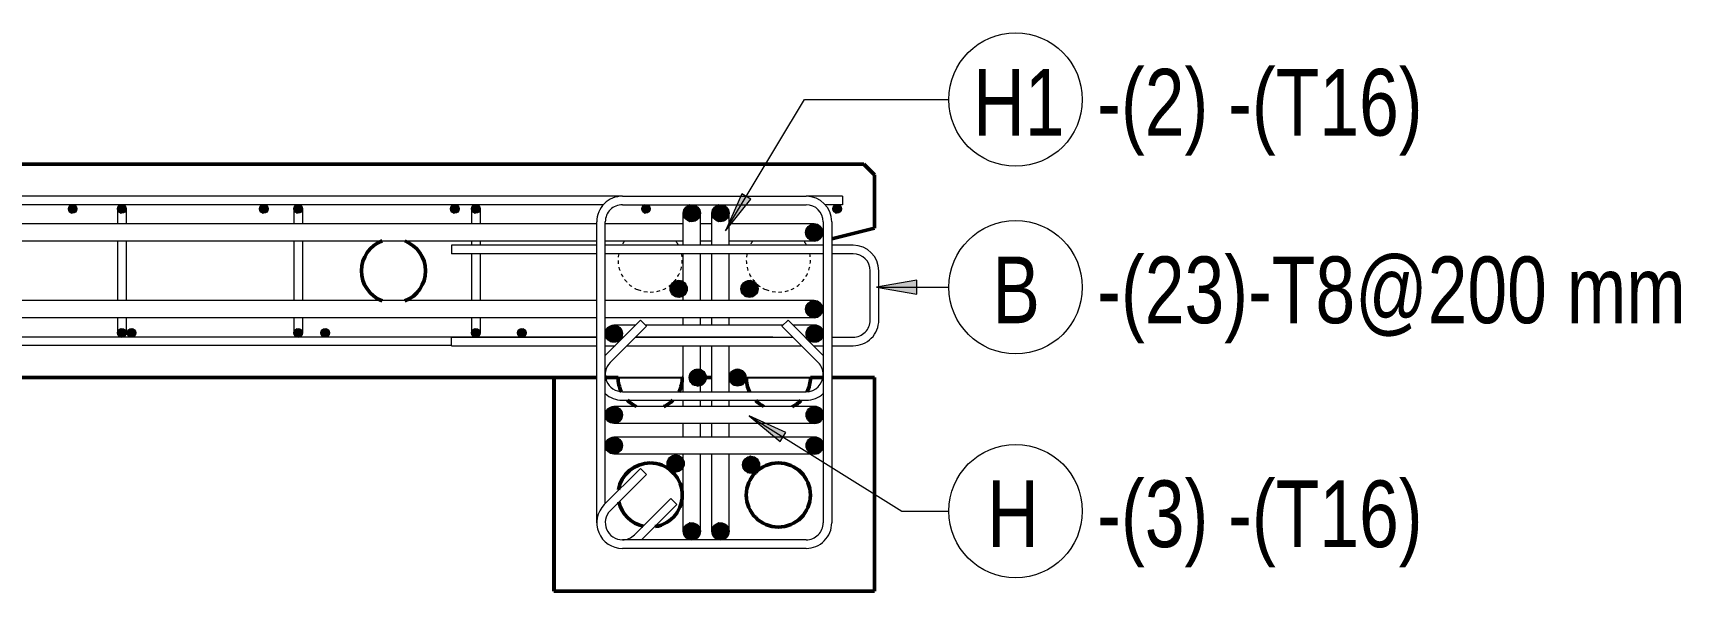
# Model space of a CAD drawing. Header units: millimetres. Extents: x -12508 to 11584, y -2169 to 13538.
# Drawn here: x 10042 to 11584, y 12714 to 13237 of the extents above; entities that cross this region are included whole.
import ezdxf

# ---------------------------------------------------------------- set-up
doc = ezdxf.new("R2010")
doc.units = ezdxf.units.MM
doc.linetypes.add('Dash', pattern=[6.36, 3.18, -3.18])
for name, color, linetype, lineweight in [('A-WALL', 113, 'Continuous', 25), ('A-WALL-HDLN', 110, 'Dash', 25), ('S-COLS', 52, 'Continuous', 18), ('S-COLS-HDLN', 52, 'Dash', 18), ('S-RBAR', 171, 'Continuous', 18), ('S-RBAR-IDEN', 171, 'Continuous', 9)]:
    doc.layers.add(name, color=color, linetype=linetype, lineweight=lineweight)
doc.styles.add('Nirmala UI Semilight_2', font='NirmalaS.ttf', dxfattribs={"width": 0.8, "height": 62.5})

# ---------------------------------------------------------------- blocks, each defined once
blk = doc.blocks.new('M_Rebar Tag_rfa MARK - ARROW-794226-Elevation Top 3')
at = {"layer": 'S-RBAR-IDEN'}
blk.add_circle((-8253.6, 13174.2), 62.5, dxfattribs=at)
blk = doc.blocks.new('M_Rebar Tag_rfa Dimension - ARROW-793927-Elevation Top 3')
at = {"layer": 'S-RBAR-IDEN'}
blk.add_circle((-10653.3, 12990.6), 62.5, dxfattribs=at)

msp = doc.modelspace()

# ---------------------------------------------------------------- hatches: boundary and pattern name
at = {"layer": 'S-RBAR'}
h = msp.add_hatch(color=256, dxfattribs=at)
edge = h.paths.add_edge_path()
edge.add_arc((10078.7658, 13071.69811), 4, 0, 360)
for points in [[(10077.52978, 13067.89387), (10082.0019, 13069.34701), (10082.00185, 13074.04929), (10077.52969, 13075.50232), (10074.7658, 13071.69806)], [(10123.64503, 13067.8944), (10128.11715, 13069.34754), (10128.1171, 13074.04982), (10123.64494, 13075.50286), (10120.88106, 13071.6986)], [(10256.40006, 13067.89594), (10260.87218, 13069.34908), (10260.87213, 13074.05136), (10256.39997, 13075.50439), (10253.63609, 13071.70013)], [(10288.61627, 13067.89631), (10293.08839, 13069.34945), (10293.08833, 13074.05173), (10288.61618, 13075.50477), (10285.85229, 13071.70051)], [(10435.27034, 13067.89801), (10439.74246, 13069.35115), (10439.74241, 13074.05343), (10435.27025, 13075.50646), (10432.50637, 13071.7022)], [(10454.8375, 13067.89824), (10459.30962, 13069.35137), (10459.30957, 13074.05366), (10454.83741, 13075.50669), (10452.07353, 13071.70243)], [(10614.14062, 13067.90008), (10618.61274, 13069.35322), (10618.61269, 13074.0555), (10614.14053, 13075.50853), (10611.37665, 13071.70427)], [(10656.48942, 13059.90537), (10663.25749, 13061.45022), (10666.2695, 13067.70491), (10662.98595, 13074.02147), (10656.48924, 13075.50422), (10651.06171, 13071.1758), (10651.06179, 13064.23366)], [(10683.38994, 13059.90568), (10690.15801, 13061.45053), (10693.17002, 13067.70522), (10690.15787, 13073.95984), (10683.38976, 13075.50453), (10677.96223, 13071.17611), (10677.96231, 13064.23397)], [(10793.0109, 13067.90215), (10797.48302, 13069.35529), (10797.48297, 13074.05757), (10793.01082, 13075.5106), (10790.24693, 13071.70634)], [(10769.36451, 13042.44804), (10776.30665, 13042.44812), (10780.63494, 13047.87576), (10779.09009, 13054.64382), (10772.83541, 13057.65583), (10766.58079, 13054.64368), (10765.0361, 13047.87557)], [(10646.87433, 12988.95584), (10652.75237, 12992.64935), (10653.52956, 12999.54785), (10648.62067, 13004.45663), (10641.72219, 13003.67927), (10638.02882, 12997.80115), (10640.32174, 12991.24861)], [(10714.92755, 12989.26025), (10719.83632, 12994.16914), (10719.05897, 13001.06762), (10713.18085, 13004.761), (10706.62831, 13002.46808), (10704.33554, 12995.91548), (10708.02905, 12990.03744)], [(10769.36534, 12970.61802), (10776.30748, 12970.6181), (10780.63577, 12976.04574), (10779.09092, 12982.8138), (10772.83624, 12985.82581), (10766.58162, 12982.81366), (10765.03693, 12976.04556)], [(10123.64638, 12951.8944), (10128.11849, 12953.34754), (10128.11844, 12958.04982), (10123.64629, 12959.50286), (10120.8824, 12955.6986)], [(10135.1888, 12951.89454), (10137.95269, 12955.6988), (10135.18872, 12959.50299), (10130.7166, 12958.04985), (10130.71665, 12953.34757)], [(10288.61761, 12951.89631), (10293.08973, 12953.34945), (10293.08967, 12958.05173), (10288.61752, 12959.50477), (10285.85363, 12955.70051)], [(10316.29297, 12951.89663), (10319.05686, 12955.70089), (10316.29288, 12959.50509), (10311.82076, 12958.05195), (10311.82082, 12953.34967)], [(10454.83884, 12951.89824), (10459.31096, 12953.35137), (10459.31091, 12958.05366), (10454.83876, 12959.50669), (10452.07487, 12955.70243), (10453.45716, 12953.79992)], [(10500.52214, 12951.89877), (10503.28602, 12955.70302), (10500.52205, 12959.50722), (10496.04993, 12958.05408), (10496.04998, 12953.3518)], [(10581.81476, 12947.67239), (10588.7569, 12947.67248), (10593.08519, 12953.10011), (10591.54034, 12959.86818), (10585.28565, 12962.88019), (10579.03104, 12959.86803), (10577.48634, 12953.09993), (10580.88815, 12948.8343)], [(10769.81476, 12947.67457), (10776.7569, 12947.67465), (10781.08519, 12953.10228), (10779.54034, 12959.87035), (10773.28565, 12962.88236), (10767.03104, 12959.87021), (10765.48634, 12953.1021)], [(10663.85517, 12905.70488), (10670.10979, 12908.71704), (10671.65448, 12915.48514), (10667.32606, 12920.91267), (10660.38392, 12920.91259), (10656.05563, 12915.48496), (10657.60048, 12908.71689)], [(10697.67528, 12906.49752), (10704.61742, 12906.4976), (10708.94571, 12911.92524), (10707.40086, 12918.6933), (10701.14617, 12921.70531), (10694.89156, 12918.69316), (10693.34686, 12911.92506)], [(10581.81534, 12871.50191), (10588.75748, 12871.50199), (10593.08577, 12876.92962), (10591.54092, 12883.69769), (10585.28623, 12886.7097), (10579.03161, 12883.69755), (10577.48692, 12876.92944), (10580.88815, 12872.66453)], [(10769.81534, 12871.50408), (10776.75748, 12871.50416), (10781.08577, 12876.9318), (10779.54092, 12883.69987), (10773.28623, 12886.71187), (10767.03161, 12883.69972), (10765.48692, 12876.93162), (10768.10221, 12873.65222)], [(10581.81626, 12842.83142), (10588.7584, 12842.8315), (10593.08669, 12848.25913), (10591.54184, 12855.0272), (10585.28715, 12858.03921), (10579.03254, 12855.02706), (10577.48784, 12848.25895), (10580.88815, 12843.99521)], [(10769.81626, 12842.8336), (10776.7584, 12842.83368), (10781.08669, 12848.26131), (10779.54184, 12855.02938), (10773.28715, 12858.04139), (10767.03254, 12855.02923), (10765.48784, 12848.26113)], [(10643.11762, 12825.21408), (10649.39459, 12828.17936), (10650.98986, 12834.93572), (10646.70217, 12840.39548), (10639.76022, 12840.44733), (10635.39145, 12835.05222), (10636.88563, 12828.27279)], [(10710.75296, 12824.61762), (10717.68267, 12825.03287), (10721.67862, 12830.70964), (10719.73178, 12837.3732), (10713.30815, 12840.00577), (10707.24487, 12836.62495), (10706.1077, 12829.77658)], [(10656.49287, 12761.90537), (10663.26094, 12763.45022), (10666.27295, 12769.70491), (10663.26079, 12775.95953), (10656.49269, 12777.50422), (10651.06515, 12773.1758), (10651.06523, 12766.23366), (10653.5095, 12764.28448)], [(10683.39339, 12761.90568), (10690.16146, 12763.45053), (10693.17347, 12769.70522), (10690.16132, 12775.95984), (10683.39321, 12777.50453), (10677.96568, 12773.17611), (10677.96576, 12766.23397)]]:
    msp.add_hatch(color=256, dxfattribs=at).paths.add_polyline_path(points)
h = msp.add_hatch(color=256, dxfattribs=at)
edge = h.paths.add_edge_path()
edge.add_arc((10124.88106, 13071.69864), 4, 0, 360)
h = msp.add_hatch(color=256, dxfattribs=at)
edge = h.paths.add_edge_path()
edge.add_arc((10257.63609, 13071.70018), 4, 0, 360)
h = msp.add_hatch(color=256, dxfattribs=at)
edge = h.paths.add_edge_path()
edge.add_arc((10289.85229, 13071.70055), 4, 0, 360)
h = msp.add_hatch(color=256, dxfattribs=at)
edge = h.paths.add_edge_path()
edge.add_arc((10436.50637, 13071.70225), 4, 0, 360)
h = msp.add_hatch(color=256, dxfattribs=at)
edge = h.paths.add_edge_path()
edge.add_arc((10456.07353, 13071.70248), 4, 0, 360)
h = msp.add_hatch(color=256, dxfattribs=at)
edge = h.paths.add_edge_path()
edge.add_arc((10615.37665, 13071.70432), 4, 0, 360)
h = msp.add_hatch(color=256, dxfattribs=at)
edge = h.paths.add_edge_path()
edge.add_arc((10658.2695, 13067.70482), 8, 0, 360)
h = msp.add_hatch(color=256, dxfattribs=at)
edge = h.paths.add_edge_path()
edge.add_arc((10685.17002, 13067.70513), 8, 0, 360)
h = msp.add_hatch(color=256, dxfattribs=at)
edge = h.paths.add_edge_path()
edge.add_arc((10794.24693, 13071.70639), 4, 0, 360)
h = msp.add_hatch(color=256, dxfattribs=at)
edge = h.paths.add_edge_path()
edge.add_arc((10772.8355, 13049.65583), 8, 0, 360)
h = msp.add_hatch(color=256, dxfattribs=at)
edge = h.paths.add_edge_path()
edge.add_arc((10645.97852, 12996.90553), 8, 0, 360)
h = msp.add_hatch(color=256, dxfattribs=at)
edge = h.paths.add_edge_path()
edge.add_arc((10712.28523, 12996.81129), 8, 0, 360)
h = msp.add_hatch(color=256, dxfattribs=at)
edge = h.paths.add_edge_path()
edge.add_arc((10772.83633, 12977.82581), 8, 0, 360)
h = msp.add_hatch(color=256, dxfattribs=at)
edge = h.paths.add_edge_path()
edge.add_arc((10124.8824, 12955.69864), 4, 0, 360)
h = msp.add_hatch(color=256, dxfattribs=at)
edge = h.paths.add_edge_path()
edge.add_arc((10133.95269, 12955.69875), 4, 0, 360)
h = msp.add_hatch(color=256, dxfattribs=at)
edge = h.paths.add_edge_path()
edge.add_arc((10289.85363, 12955.70055), 4, 0, 360)
h = msp.add_hatch(color=256, dxfattribs=at)
edge = h.paths.add_edge_path()
edge.add_arc((10315.05686, 12955.70085), 4, 0, 360)
h = msp.add_hatch(color=256, dxfattribs=at)
edge = h.paths.add_edge_path()
edge.add_arc((10456.07487, 12955.70248), 4, 0, 360)
h = msp.add_hatch(color=256, dxfattribs=at)
edge = h.paths.add_edge_path()
edge.add_arc((10499.28602, 12955.70298), 4, 0, 360)
h = msp.add_hatch(color=256, dxfattribs=at)
edge = h.paths.add_edge_path()
edge.add_arc((10585.28574, 12954.88019), 8, 0, 360)
h = msp.add_hatch(color=256, dxfattribs=at)
edge = h.paths.add_edge_path()
edge.add_arc((10773.28574, 12954.88236), 8, 0, 360)
h = msp.add_hatch(color=256, dxfattribs=at)
edge = h.paths.add_edge_path()
edge.add_arc((10663.85508, 12913.70488), 8, 0, 360)
h = msp.add_hatch(color=256, dxfattribs=at)
edge = h.paths.add_edge_path()
edge.add_arc((10701.14627, 12913.70531), 8, 0, 360)
h = msp.add_hatch(color=256, dxfattribs=at)
edge = h.paths.add_edge_path()
edge.add_arc((10585.28632, 12878.7097), 8, 0, 360)
h = msp.add_hatch(color=256, dxfattribs=at)
edge = h.paths.add_edge_path()
edge.add_arc((10773.28632, 12878.71187), 8, 0, 360)
h = msp.add_hatch(color=256, dxfattribs=at)
edge = h.paths.add_edge_path()
edge.add_arc((10585.28725, 12850.03921), 8, 0, 360)
h = msp.add_hatch(color=256, dxfattribs=at)
edge = h.paths.add_edge_path()
edge.add_arc((10773.28725, 12850.04139), 8, 0, 360)
h = msp.add_hatch(color=256, dxfattribs=at)
edge = h.paths.add_edge_path()
edge.add_arc((10643.17736, 12833.21385), 8, 0, 360)
h = msp.add_hatch(color=256, dxfattribs=at)
edge = h.paths.add_edge_path()
edge.add_arc((10713.78668, 12832.02009), 8, 0, 360)
h = msp.add_hatch(color=256, dxfattribs=at)
edge = h.paths.add_edge_path()
edge.add_arc((10658.27295, 12769.70482), 8, 0, 360)
h = msp.add_hatch(color=256, dxfattribs=at)
edge = h.paths.add_edge_path()
edge.add_arc((10685.17347, 12769.70513), 8, 0, 360)
at = {"layer": 'S-RBAR-IDEN'}
for points in [[(10689.86432, 13051.18429), (10713.42982, 13080.7696), (10704.96961, 13085.86071)], [(10831.28724, 12998.37119), (10868.78724, 12991.75893), (10868.78724, 13004.98345)], [(10711.80964, 12877.99354), (10740.99299, 12853.93203), (10746.22617, 12862.30512)]]:
    msp.add_hatch(color=256, dxfattribs=at).paths.add_polyline_path(points)

# ---------------------------------------------------------------- linework, layer by layer
at = {"layer": 'A-WALL', "lineweight": 50}
for p, q in [((10819.29763, 13113.70668), (9339.30279, 13113.68955)), ((10829.30033, 13103.70421), (10819.29763, 13113.70668)), ((10829.30091, 13053.7068), (10829.30033, 13103.70421)), ((10789.30102, 13043.70633), (10829.30091, 13053.7068)), ((10569.28659, 12913.70379), (9369.30253, 12913.6899)), ((10529.28651, 12913.70332), (10529.28882, 12713.70332)), ((10589.30155, 12913.70402), (10577.6571, 12913.70388)), ((10650.27417, 12913.70472), (10649.30155, 12913.70471)), ((10677.17469, 12913.70504), (10666.27417, 12913.70491)), ((10709.30281, 12913.70541), (10693.17469, 12913.70522)), ((10780.91883, 12913.70624), (10769.30164, 12913.7061)), ((10829.30222, 12913.7068), (10789.28932, 12913.70633)), ((10789.30253, 12913.70633), (10789.30253, 12913.72607)), ((10829.30454, 12713.7068), (10829.30222, 12913.7068)), ((10529.28882, 12713.70332), (10829.30454, 12713.7068))]:
    msp.add_line(p, q, dxfattribs=at)
at = {"layer": 'A-WALL'}
for p, q in [((10589.30155, 12913.70402), (10649.30155, 12913.70471)), ((10709.30281, 12913.70541), (10769.30164, 12913.7061))]:
    msp.add_line(p, q, dxfattribs=at)
at = {"layer": 'A-WALL', "lineweight": 50}
for centre, start, end in [((10379.08535, 13013.70159), 110.46523897, 249.01359361), ((10379.08535, 13013.70159), 290.74607006, 69.31914464), ((10619.30155, 12913.70437), 180.00066301, 206.07663522), ((10619.30155, 12913.70437), 333.72001409, 0.00066301), ((10739.30223, 12913.51825), 179.64256206, 180.00066301), ((10739.30223, 12913.51825), 180.00066301, 206.06739966), ((10739.30223, 12913.51825), 334.12758271, 0.000663), ((10739.30223, 12913.51825), 0.00066301, 0.35876396), ((10619.30155, 12913.70437), 225.00066301, 244.52567998), ((10619.30155, 12913.70437), 294.92120643, 315.00066301), ((10739.30223, 12913.51825), 225.18449911, 243.3053114), ((10739.30223, 12913.51825), 295.28136445, 314.81682691), ((10619.3035, 12803.70437), 90.00066301, 170.87206558), ((10619.3035, 12803.70437), 279.06662125, 90.00066301), ((10739.3035, 12803.70575), 90.00066301, 270.00066301), ((10739.3035, 12803.70575), 270.00066301, 90.00066301), ((10619.3035, 12803.70437), 192.33893775, 257.61687824)]:
    msp.add_arc(centre, 30, start, end, dxfattribs=at)
at = {"layer": 'A-WALL-HDLN'}
for p, q in [((10650.27104, 12913.70472), (10649.30155, 12913.70471)), ((10677.17149, 12913.70504), (10666.27104, 12913.70491)), ((10709.2498, 12913.70541), (10693.1713, 12913.70522))]:
    msp.add_line(p, q, dxfattribs=at)
at = {"layer": 'S-COLS', "lineweight": 50}
for p, q in [((10789.3023, 12933.70633), (10789.30229, 12933.763)), ((10529.30222, 12913.70332), (10529.30454, 12713.70332)), ((10829.30222, 12913.7068), (10789.30253, 12913.70633)), ((10829.30454, 12713.7068), (10829.30222, 12913.7068)), ((10529.30454, 12713.70332), (10829.30454, 12713.7068))]:
    msp.add_line(p, q, dxfattribs=at)
at = {"layer": 'S-COLS'}
for p, q in [((10569.28659, 12913.70379), (10529.30222, 12913.70332)), ((10650.27417, 12913.70472), (10577.6571, 12913.70388)), ((10677.17469, 12913.70504), (10666.27417, 12913.70491)), ((10780.91883, 12913.70624), (10693.17469, 12913.70522))]:
    msp.add_line(p, q, dxfattribs=at)
at = {"layer": 'S-COLS-HDLN', "flags": 128}
for points in [[(10607.44857, 12996.14496), (10613.2506, 12994.32081), (10619.3013, 12993.70437)], [(10619.3013, 12993.70437), (10625.35199, 12994.32095), (10631.15397, 12996.14523)], [(10727.44857, 12996.14634), (10733.2506, 12994.3222), (10739.3013, 12993.70575)], [(10739.3013, 12993.70575), (10745.35199, 12994.32234), (10751.15397, 12996.14662)]]:
    msp.add_lwpolyline(points, dxfattribs=at)
at = {"layer": 'S-COLS-HDLN'}
for centre, start, end in [((10619.30095, 13023.70437), 142.92395886, 151.41111369), ((10619.30095, 13023.70437), 28.59021232, 37.07736716), ((10739.30095, 13023.70575), 142.92395886, 151.41111369), ((10739.30095, 13023.70575), 28.59021232, 37.07763906), ((10619.30095, 13023.70437), 168.4423128, 246.7290766), ((10619.30095, 13023.70437), 293.27224942, 11.55901322), ((10739.30095, 13023.70575), 168.4423128, 246.7290766), ((10739.30095, 13023.70575), 293.27224942, 11.55901322)]:
    msp.add_arc(centre, 30, start, end, dxfattribs=at)
at = {"layer": 'S-RBAR'}
for p, q in [((10593.28338, 13083.70406), (9799.28455, 13083.69488)), ((10593.28454, 13083.70406), (10765.28454, 13083.70606)), ((10799.28454, 13083.70645), (10765.28431, 13083.70606)), ((10799.28454, 13083.70645), (10799.28464, 13075.70645)), ((10575.56773, 13075.70386), (9799.28465, 13075.69488)), ((10077.52969, 13075.50232), (10074.7658, 13071.69806)), ((10074.7658, 13071.69806), (10077.52978, 13067.89387)), ((10082.00185, 13074.04929), (10077.52969, 13075.50232)), ((10077.52978, 13067.89387), (10082.0019, 13069.34701)), ((10082.0019, 13069.34701), (10082.00185, 13074.04929)), ((10123.64494, 13075.50286), (10120.88106, 13071.6986)), ((10120.88106, 13071.6986), (10120.88122, 13057.83564)), ((10120.88106, 13071.6986), (10123.64503, 13067.8944)), ((10128.1171, 13074.04982), (10123.64494, 13075.50286)), ((10123.64503, 13067.8944), (10128.11715, 13069.34754)), ((10128.11715, 13069.34754), (10128.1171, 13074.04982)), ((10128.88106, 13071.69869), (10128.88122, 13057.83573)), ((10256.39997, 13075.50439), (10253.63609, 13071.70013)), ((10253.63609, 13071.70013), (10256.40006, 13067.89594)), ((10260.87213, 13074.05136), (10256.39997, 13075.50439)), ((10256.40006, 13067.89594), (10260.87218, 13069.34908)), ((10260.87218, 13069.34908), (10260.87213, 13074.05136)), ((10288.61618, 13075.50477), (10285.85229, 13071.70051)), ((10285.85229, 13071.70051), (10285.85245, 13057.83755)), ((10285.85229, 13071.70051), (10288.61627, 13067.89631)), ((10293.08833, 13074.05173), (10288.61618, 13075.50477)), ((10288.61627, 13067.89631), (10293.08839, 13069.34945)), ((10293.08839, 13069.34945), (10293.08833, 13074.05173)), ((10293.85229, 13071.7006), (10293.85245, 13057.83764)), ((10435.27025, 13075.50646), (10432.50637, 13071.7022)), ((10432.50637, 13071.7022), (10435.27034, 13067.89801)), ((10439.74241, 13074.05343), (10435.27025, 13075.50646)), ((10435.27034, 13067.89801), (10439.74246, 13069.35115)), ((10439.74246, 13069.35115), (10439.74241, 13074.05343)), ((10454.83741, 13075.50669), (10452.07353, 13071.70243)), ((10452.07353, 13071.70243), (10452.07369, 13057.83947)), ((10452.07353, 13071.70243), (10454.8375, 13067.89824)), ((10459.30957, 13074.05366), (10454.83741, 13075.50669)), ((10454.8375, 13067.89824), (10459.30962, 13069.35137)), ((10459.30962, 13069.35137), (10459.30957, 13074.05366)), ((10460.07353, 13071.70252), (10460.07369, 13057.83957)), ((10593.28464, 13075.70406), (10765.28464, 13075.70606)), ((10614.14053, 13075.50853), (10611.37665, 13071.70427)), ((10611.37665, 13071.70427), (10614.14062, 13067.90008)), ((10618.61269, 13074.0555), (10614.14053, 13075.50853)), ((10614.14062, 13067.90008), (10618.61274, 13069.35322)), ((10618.61274, 13069.35322), (10618.61269, 13074.0555)), ((10650.26984, 13037.71346), (10650.2695, 13067.70472)), ((10656.48924, 13075.50422), (10651.06171, 13071.1758)), ((10651.06171, 13071.1758), (10651.06179, 13064.23366)), ((10662.98595, 13074.02147), (10656.48924, 13075.50422)), ((10666.2695, 13067.70491), (10662.98595, 13074.02147)), ((10663.25749, 13061.45022), (10666.2695, 13067.70491)), ((10666.26984, 13037.71365), (10666.2695, 13067.70491)), ((10677.17037, 13037.71377), (10677.17002, 13067.70504)), ((10683.38976, 13075.50453), (10677.96223, 13071.17611)), ((10677.96223, 13071.17611), (10677.96231, 13064.23397)), ((10690.15787, 13073.95984), (10683.38976, 13075.50453)), ((10693.17002, 13067.70522), (10690.15787, 13073.95984)), ((10690.15801, 13061.45053), (10693.17002, 13067.70522)), ((10693.17037, 13037.71396), (10693.17002, 13067.70522)), ((10799.28464, 13075.70645), (10782.99979, 13075.70626)), ((10793.01082, 13075.5106), (10790.24693, 13071.70634)), ((10790.24693, 13071.70634), (10793.0109, 13067.90215)), ((10797.48297, 13074.05757), (10793.01082, 13075.5106)), ((10793.0109, 13067.90215), (10797.48302, 13069.35529)), ((10797.48302, 13069.35529), (10797.48297, 13074.05757)), ((10569.28206, 13057.65348), (9471.41352, 13057.64077)), ((10569.28808, 12777.70379), (10569.28482, 13059.70379)), ((10577.28788, 12795.64513), (10577.28482, 13059.70388)), ((10650.26949, 13057.65441), (10577.28483, 13057.65357)), ((10651.06179, 13064.23366), (10656.48942, 13059.90537)), ((10656.48942, 13059.90537), (10663.25749, 13061.45022)), ((10677.17002, 13057.65473), (10666.26949, 13057.6546)), ((10677.96231, 13064.23397), (10683.38994, 13059.90568)), ((10683.38994, 13059.90568), (10690.15801, 13061.45053)), ((10717.33541, 13057.65519), (10693.17002, 13057.65491)), ((10772.83541, 13057.65583), (10717.33599, 13057.65519)), ((10766.58079, 13054.64368), (10765.0361, 13047.87557)), ((10772.83541, 13057.65583), (10766.58079, 13054.64368)), ((10779.09009, 13054.64382), (10772.83541, 13057.65583)), ((10780.63494, 13047.87576), (10779.09009, 13054.64382)), ((10781.28482, 13059.70624), (10781.28808, 12777.70624)), ((10789.28482, 13059.70633), (10789.28808, 12777.70633)), ((10569.28225, 13041.65348), (9471.41371, 13041.64077)), ((10120.8814, 13041.6887), (10120.88147, 13035.69841)), ((10120.88147, 13035.6986), (10120.88198, 12991.6986)), ((10128.8814, 13041.6888), (10128.88147, 13035.6985)), ((10128.88147, 13035.69869), (10128.88198, 12991.69869)), ((10285.85264, 13041.69061), (10285.85271, 13035.70032)), ((10285.85271, 13035.70051), (10285.85322, 12991.70051)), ((10293.85264, 13041.69071), (10293.85271, 13035.70041)), ((10293.85271, 13035.7006), (10293.85322, 12991.7006)), ((10569.28482, 13037.70379), (10433.30109, 13037.70221)), ((10433.30109, 13037.70221), (10433.30118, 13029.70221)), ((10452.07387, 13041.69254), (10452.07392, 13037.72558)), ((10460.07387, 13041.69263), (10460.07392, 13037.72567)), ((10781.28481, 13037.70624), (10577.28482, 13037.70388)), ((10650.26979, 13041.65441), (10577.28502, 13041.65357)), ((10677.17032, 13041.65473), (10666.26979, 13041.6546)), ((10717.33559, 13041.65519), (10693.17032, 13041.65491)), ((10772.83559, 13041.65583), (10717.33675, 13041.65519)), ((10765.0361, 13047.87557), (10769.36451, 13042.44804)), ((10769.36451, 13042.44804), (10776.30665, 13042.44812)), ((10776.30665, 13042.44812), (10780.63494, 13047.87576)), ((10809.30109, 13037.70656), (10789.28481, 13037.70633)), ((10569.28491, 13029.70379), (10433.30118, 13029.70221)), ((10452.07401, 13029.70278), (10452.07445, 12991.70243)), ((10460.07401, 13029.70287), (10460.07445, 12991.70252)), ((10781.28491, 13029.70624), (10577.28491, 13029.70388)), ((10650.26996, 13027.70451), (10650.26994, 13029.72696)), ((10650.27044, 12985.82441), (10650.26996, 13027.70472)), ((10666.26996, 13027.7047), (10666.26994, 13029.72714)), ((10666.27044, 12985.82459), (10666.26996, 13027.70491)), ((10677.17048, 13027.70483), (10677.17046, 13029.72727)), ((10677.17097, 12985.82472), (10677.17048, 13027.70504)), ((10693.17048, 13027.70501), (10693.17046, 13029.72745)), ((10693.17097, 12985.82491), (10693.17048, 13027.70522)), ((10809.30118, 13029.70656), (10789.28491, 13029.70633)), ((10641.72219, 13003.67927), (10638.02882, 12997.80115)), ((10648.62067, 13004.45663), (10641.72219, 13003.67927)), ((10653.52956, 12999.54785), (10648.62067, 13004.45663)), ((10713.18085, 13004.761), (10706.62831, 13002.46808)), ((10719.05897, 13001.06762), (10713.18085, 13004.761)), ((10825.3019, 12967.57821), (10825.30137, 13013.70675)), ((10833.3019, 12967.57831), (10833.30137, 13013.70684)), ((10120.88198, 12991.69841), (10120.88205, 12985.77748)), ((10128.88198, 12991.69831), (10128.88205, 12985.77757)), ((10285.85322, 12991.70032), (10285.85329, 12985.77939)), ((10293.85322, 12991.70022), (10293.85329, 12985.77948)), ((10452.07445, 12991.70224), (10452.07452, 12985.78131)), ((10460.07445, 12991.70215), (10460.07452, 12985.7814)), ((10638.02882, 12997.80115), (10640.32174, 12991.24861)), ((10640.32174, 12991.24861), (10646.87433, 12988.95584)), ((10646.87433, 12988.95584), (10652.75237, 12992.64935)), ((10652.75237, 12992.64935), (10653.52956, 12999.54785)), ((10706.62831, 13002.46808), (10704.33554, 12995.91548)), ((10704.33554, 12995.91548), (10708.02905, 12990.03744)), ((10708.02905, 12990.03744), (10714.92755, 12989.26025)), ((10714.92755, 12989.26025), (10719.83632, 12994.16914)), ((10719.83632, 12994.16914), (10719.05897, 13001.06762)), ((10569.28289, 12985.82346), (9471.41435, 12985.81075)), ((10717.33624, 12985.82517), (10577.28566, 12985.82355)), ((10772.83624, 12985.82581), (10717.33682, 12985.82517)), ((10766.58162, 12982.81366), (10765.03693, 12976.04556)), ((10765.03693, 12976.04556), (10769.36534, 12970.61802)), ((10772.83624, 12985.82581), (10766.58162, 12982.81366)), ((10779.09092, 12982.8138), (10772.83624, 12985.82581)), ((10776.30748, 12970.6181), (10780.63577, 12976.04574)), ((10780.63577, 12976.04574), (10779.09092, 12982.8138)), ((10569.28308, 12969.82346), (9471.41454, 12969.81075)), ((10120.88224, 12969.63056), (10120.8824, 12955.6986)), ((10123.64629, 12959.50286), (10120.8824, 12955.6986)), ((10128.11844, 12958.04982), (10123.64629, 12959.50286)), ((10128.11849, 12953.34754), (10128.11844, 12958.04982)), ((10128.88224, 12969.63065), (10128.8824, 12955.69869)), ((10135.18872, 12959.50299), (10130.7166, 12958.04985)), ((10130.7166, 12958.04985), (10130.71665, 12953.34757)), ((10137.95269, 12955.6988), (10135.18872, 12959.50299)), ((10285.85347, 12969.63247), (10285.85363, 12955.70051)), ((10288.61752, 12959.50477), (10285.85363, 12955.70051)), ((10293.08967, 12958.05173), (10288.61752, 12959.50477)), ((10293.08973, 12953.34945), (10293.08967, 12958.05173)), ((10293.85347, 12969.63256), (10293.85363, 12955.7006)), ((10316.29288, 12959.50509), (10311.82076, 12958.05195)), ((10311.82076, 12958.05195), (10311.82082, 12953.34967)), ((10319.05686, 12955.70089), (10316.29288, 12959.50509)), ((10452.07471, 12969.63439), (10452.07487, 12955.70243)), ((10454.83876, 12959.50669), (10452.07487, 12955.70243)), ((10459.31091, 12958.05366), (10454.83876, 12959.50669)), ((10459.31096, 12953.35137), (10459.31091, 12958.05366)), ((10460.07471, 12969.63448), (10460.07487, 12955.70252)), ((10500.52205, 12959.50722), (10496.04993, 12958.05408)), ((10496.04993, 12958.05408), (10496.04998, 12953.3518)), ((10503.28602, 12955.70302), (10500.52205, 12959.50722)), ((10717.33642, 12969.82517), (10577.28585, 12969.82355)), ((10610.25645, 12967.41011), (10577.28619, 12934.43908)), ((10579.03104, 12959.86803), (10577.48634, 12953.09993)), ((10585.28565, 12962.88019), (10579.03104, 12959.86803)), ((10615.91337, 12961.75332), (10581.97264, 12927.8118)), ((10605.69866, 12962.88042), (10585.28565, 12962.88019)), ((10591.54034, 12959.86818), (10585.28565, 12962.88019)), ((10593.08519, 12953.10011), (10591.54034, 12959.86818)), ((10610.25645, 12967.41011), (10615.91337, 12961.75332)), ((10625.28607, 12962.88065), (10614.93329, 12962.88053)), ((10733.28565, 12962.8819), (10625.28565, 12962.88065)), ((10650.27071, 12962.88102), (10650.27063, 12969.82441)), ((10666.27071, 12962.88121), (10666.27063, 12969.82459)), ((10677.17123, 12962.88133), (10677.17115, 12969.82472)), ((10693.17123, 12962.88152), (10693.17115, 12969.82491)), ((10772.83642, 12969.82581), (10717.33758, 12969.82517)), ((10743.63875, 12962.88202), (10733.28607, 12962.8819)), ((10748.31533, 12967.4117), (10742.65854, 12961.75478)), ((10776.60006, 12927.81405), (10742.65854, 12961.75478)), ((10781.28615, 12934.44164), (10748.31533, 12967.4117)), ((10773.28565, 12962.88236), (10752.87005, 12962.88213)), ((10767.03104, 12959.87021), (10765.48634, 12953.1021)), ((10773.28565, 12962.88236), (10767.03104, 12959.87021)), ((10769.36534, 12970.61802), (10776.30748, 12970.6181)), ((10779.54034, 12959.87035), (10773.28565, 12962.88236)), ((10781.08519, 12953.10228), (10779.54034, 12959.87035)), ((10569.28493, 12951.70379), (9799.2861, 12951.69488)), ((10433.30129, 12943.70221), (9799.28619, 12943.69488)), ((10120.8824, 12955.6986), (10123.64638, 12951.8944)), ((10123.64638, 12951.8944), (10128.11849, 12953.34754)), ((10130.71665, 12953.34757), (10135.1888, 12951.89454)), ((10135.1888, 12951.89454), (10137.95269, 12955.6988)), ((10285.85363, 12955.70051), (10288.61761, 12951.89631)), ((10288.61761, 12951.89631), (10293.08973, 12953.34945)), ((10311.82082, 12953.34967), (10316.29297, 12951.89663)), ((10316.29297, 12951.89663), (10319.05686, 12955.70089)), ((10433.30209, 12951.57368), (10569.28582, 12951.57525)), ((10433.30218, 12943.57368), (10433.30209, 12951.57368)), ((10433.30218, 12943.57368), (10569.28591, 12943.57525)), ((10452.07487, 12955.70243), (10453.45716, 12953.79992)), ((10453.45716, 12953.79992), (10454.83884, 12951.89824)), ((10454.83884, 12951.89824), (10459.31096, 12953.35137)), ((10496.04998, 12953.3518), (10500.52214, 12951.89877)), ((10500.52214, 12951.89877), (10503.28602, 12955.70302)), ((10577.28582, 12951.57534), (10594.422, 12951.57554)), ((10594.5492, 12951.70408), (10577.28585, 12951.70388)), ((10577.28591, 12943.57534), (10586.42209, 12943.57545)), ((10577.48634, 12953.09993), (10580.88815, 12948.8343)), ((10580.88815, 12948.8343), (10581.81476, 12947.67239)), ((10581.81476, 12947.67239), (10588.7569, 12947.67248)), ((10588.7569, 12947.67248), (10593.08519, 12953.10011)), ((10597.7358, 12943.57558), (10760.83619, 12943.57747)), ((10605.73571, 12951.57567), (10752.8361, 12951.57737)), ((10734.07162, 12951.70569), (10605.86429, 12951.70421)), ((10650.27143, 12900.50025), (10650.27093, 12943.57646)), ((10666.27143, 12900.50044), (10666.27093, 12943.57665)), ((10677.17196, 12900.50056), (10677.17146, 12943.57677)), ((10693.17196, 12900.50075), (10693.17146, 12943.57696)), ((10764.14981, 12951.57751), (10781.28579, 12951.5777)), ((10765.48634, 12953.1021), (10769.81476, 12947.67457)), ((10769.81476, 12947.67457), (10776.7569, 12947.67465)), ((10772.1499, 12943.5776), (10781.28588, 12943.5777)), ((10776.7569, 12947.67465), (10781.08519, 12953.10228)), ((10789.28579, 12951.5778), (10809.30209, 12951.57803)), ((10789.28588, 12943.5778), (10809.30218, 12943.57803)), ((10660.38392, 12920.91259), (10656.05563, 12915.48496)), ((10656.05563, 12915.48496), (10657.60048, 12908.71689)), ((10667.32606, 12920.91267), (10660.38392, 12920.91259)), ((10671.65448, 12915.48514), (10667.32606, 12920.91267)), ((10670.10979, 12908.71704), (10671.65448, 12915.48514)), ((10694.89156, 12918.69316), (10693.34686, 12911.92506)), ((10693.34686, 12911.92506), (10697.67528, 12906.49752)), ((10701.14617, 12921.70531), (10694.89156, 12918.69316)), ((10707.40086, 12918.6933), (10701.14617, 12921.70531)), ((10704.61742, 12906.4976), (10708.94571, 12911.92524)), ((10708.94571, 12911.92524), (10707.40086, 12918.6933)), ((10593.28666, 12900.49822), (10765.28666, 12900.50021)), ((10657.60048, 12908.71689), (10663.85517, 12905.70488)), ((10663.85517, 12905.70488), (10670.10979, 12908.71704)), ((10697.67528, 12906.49752), (10704.61742, 12906.4976)), ((10579.03161, 12883.69755), (10577.48692, 12876.92944)), ((10585.28623, 12886.7097), (10579.03161, 12883.69755)), ((10625.28665, 12886.71016), (10585.28623, 12886.7097)), ((10591.54092, 12883.69769), (10585.28623, 12886.7097)), ((10593.08577, 12876.92962), (10591.54092, 12883.69769)), ((10593.28676, 12892.49822), (10765.28676, 12892.50021)), ((10733.28623, 12886.71141), (10625.28623, 12886.71016)), ((10650.27159, 12886.71054), (10650.27152, 12892.49932)), ((10666.27159, 12886.71072), (10666.27152, 12892.49951)), ((10677.17212, 12886.71085), (10677.17205, 12892.49963)), ((10693.17212, 12886.71103), (10693.17205, 12892.49982)), ((10773.28623, 12886.71187), (10733.28665, 12886.71141)), ((10767.03161, 12883.69972), (10765.48692, 12876.93162)), ((10773.28623, 12886.71187), (10767.03161, 12883.69972)), ((10779.54092, 12883.69987), (10773.28623, 12886.71187)), ((10781.08577, 12876.9318), (10779.54092, 12883.69987)), ((10577.48692, 12876.92944), (10580.88815, 12872.66453)), ((10580.88815, 12872.66453), (10581.81534, 12871.50191)), ((10581.81534, 12871.50191), (10588.75748, 12871.50199)), ((10625.28683, 12870.71016), (10585.28641, 12870.7097)), ((10588.75748, 12871.50199), (10593.08577, 12876.92962)), ((10733.28641, 12870.71141), (10625.28641, 12870.71016)), ((10650.27192, 12858.04005), (10650.27178, 12870.71054)), ((10666.27192, 12858.04023), (10666.27178, 12870.71072)), ((10677.17245, 12858.04036), (10677.1723, 12870.71085)), ((10693.17245, 12858.04054), (10693.1723, 12870.71103)), ((10773.28641, 12870.71187), (10733.28725, 12870.71141)), ((10765.48692, 12876.93162), (10768.10221, 12873.65222)), ((10768.10221, 12873.65222), (10769.81534, 12871.50408)), ((10769.81534, 12871.50408), (10776.75748, 12871.50416)), ((10776.75748, 12871.50416), (10781.08577, 12876.9318)), ((10579.03254, 12855.02706), (10577.48784, 12848.25895)), ((10585.28715, 12858.03921), (10579.03254, 12855.02706)), ((10625.28757, 12858.03967), (10585.28715, 12858.03921)), ((10591.54184, 12855.0272), (10585.28715, 12858.03921)), ((10593.08669, 12848.25913), (10591.54184, 12855.0272)), ((10733.28715, 12858.04092), (10625.28715, 12858.03967)), ((10773.28715, 12858.04139), (10733.28757, 12858.04092)), ((10767.03254, 12855.02923), (10765.48784, 12848.26113)), ((10773.28715, 12858.04139), (10767.03254, 12855.02923)), ((10779.54184, 12855.02938), (10773.28715, 12858.04139)), ((10781.08669, 12848.26131), (10779.54184, 12855.02938)), ((10577.48784, 12848.25895), (10580.88815, 12843.99521)), ((10580.88815, 12843.99521), (10581.81626, 12842.83142)), ((10581.81626, 12842.83142), (10588.7584, 12842.8315)), ((10625.28776, 12842.03967), (10585.28734, 12842.03921)), ((10588.7584, 12842.8315), (10593.08669, 12848.25913)), ((10733.28734, 12842.04092), (10625.28734, 12842.03967)), ((10639.76022, 12840.44733), (10635.39145, 12835.05222)), ((10635.39145, 12835.05222), (10636.88563, 12828.27279)), ((10646.70217, 12840.39548), (10639.76022, 12840.44733)), ((10650.98986, 12834.93572), (10646.70217, 12840.39548)), ((10649.39459, 12828.17936), (10650.98986, 12834.93572)), ((10650.27248, 12809.70472), (10650.27211, 12842.04005)), ((10666.27248, 12809.70491), (10666.27211, 12842.04023)), ((10677.17301, 12809.70504), (10677.17263, 12842.04036)), ((10693.17301, 12809.70522), (10693.17263, 12842.04054)), ((10707.24487, 12836.62495), (10706.1077, 12829.77658)), ((10713.30815, 12840.00577), (10707.24487, 12836.62495)), ((10719.73178, 12837.3732), (10713.30815, 12840.00577)), ((10721.67862, 12830.70964), (10719.73178, 12837.3732)), ((10773.28734, 12842.04139), (10733.28818, 12842.04092)), ((10765.48784, 12848.26113), (10769.81626, 12842.8336)), ((10769.81626, 12842.8336), (10776.7584, 12842.83368)), ((10776.7584, 12842.83368), (10781.08669, 12848.26131)), ((10576.31733, 12794.67443), (10610.25806, 12828.61595)), ((10581.97424, 12789.01764), (10615.91498, 12822.95916)), ((10615.91498, 12822.95916), (10610.25806, 12828.61595)), ((10636.88563, 12828.27279), (10643.11762, 12825.21408)), ((10643.11762, 12825.21408), (10649.39459, 12828.17936)), ((10706.1077, 12829.77658), (10710.75296, 12824.61762)), ((10710.75296, 12824.61762), (10717.68267, 12825.03287)), ((10717.68267, 12825.03287), (10721.67862, 12830.70964)), ((10650.27295, 12769.70472), (10650.27248, 12809.7043)), ((10666.27295, 12769.70491), (10666.27248, 12809.7047)), ((10677.17347, 12769.70504), (10677.17301, 12809.70462)), ((10693.17347, 12769.70522), (10693.17301, 12809.70501)), ((10638.54266, 12800.33201), (10604.60192, 12766.39049)), ((10644.19958, 12794.67522), (10611.22944, 12761.70431)), ((10638.54266, 12800.33201), (10644.19958, 12794.67522)), ((10656.49269, 12777.50422), (10651.06515, 12773.1758)), ((10651.06515, 12773.1758), (10651.06523, 12766.23366)), ((10663.26079, 12775.95953), (10656.49269, 12777.50422)), ((10666.27295, 12769.70491), (10663.26079, 12775.95953)), ((10683.39321, 12777.50453), (10677.96568, 12773.17611)), ((10677.96568, 12773.17611), (10677.96576, 12766.23397)), ((10690.16132, 12775.95984), (10683.39321, 12777.50453)), ((10693.17347, 12769.70522), (10690.16132, 12775.95984)), ((10765.28827, 12761.70606), (10593.28827, 12761.70406)), ((10651.06523, 12766.23366), (10653.5095, 12764.28448)), ((10653.5095, 12764.28448), (10656.49287, 12761.90537)), ((10656.49287, 12761.90537), (10663.26094, 12763.45022)), ((10663.26094, 12763.45022), (10666.27295, 12769.70491)), ((10677.96576, 12766.23397), (10683.39339, 12761.90568)), ((10683.39339, 12761.90568), (10690.16146, 12763.45053)), ((10690.16146, 12763.45053), (10693.17347, 12769.70522)), ((10765.28836, 12753.70606), (10593.28836, 12753.70406))]:
    msp.add_line(p, q, dxfattribs=at)
for centre, radius in [((10078.7658, 13071.69811), 4), ((10124.88106, 13071.69864), 4), ((10257.63609, 13071.70018), 4), ((10289.85229, 13071.70055), 4), ((10436.50637, 13071.70225), 4), ((10456.07353, 13071.70248), 4), ((10615.37665, 13071.70432), 4), ((10658.2695, 13067.70482), 8), ((10685.17002, 13067.70513), 8), ((10794.24693, 13071.70639), 4), ((10772.8355, 13049.65583), 8), ((10645.97852, 12996.90553), 8), ((10712.28523, 12996.81129), 8), ((10772.83633, 12977.82581), 8), ((10124.8824, 12955.69864), 4), ((10133.95269, 12955.69875), 4), ((10289.85363, 12955.70055), 4), ((10315.05686, 12955.70085), 4), ((10456.07487, 12955.70248), 4), ((10499.28602, 12955.70298), 4), ((10585.28574, 12954.88019), 8), ((10773.28574, 12954.88236), 8), ((10663.85508, 12913.70488), 8), ((10701.14627, 12913.70531), 8), ((10585.28632, 12878.7097), 8), ((10773.28632, 12878.71187), 8), ((10585.28725, 12850.03921), 8), ((10773.28725, 12850.04139), 8), ((10643.17736, 12833.21385), 8), ((10713.78668, 12832.02009), 8), ((10658.27295, 12769.70482), 8), ((10685.17347, 12769.70513), 8)]:
    msp.add_circle(centre, radius, dxfattribs=at)
for centre, radius, start, end in [((10593.28482, 13059.70406), 24, 90.00066301, 180.00066301), ((10765.28482, 13059.70606), 24, 0.00066301, 90.00066301), ((10593.28482, 13059.70406), 16, 90.00066301, 180.00066301), ((10765.28482, 13059.70606), 16, 0.00066301, 90.00066301), ((10772.8355, 13049.65583), 8, 270.00066301, 90.00066301), ((10809.30137, 13013.70656), 24, 0.00066301, 90.00066301), ((10809.30137, 13013.70656), 16, 0.00066301, 90.00066301), ((10772.83633, 12977.82581), 8, 270.00066301, 90.00066301), ((10773.28574, 12954.88236), 8, 0.10877635, 90.00066301), ((10809.3019, 12967.57803), 16, 270.00066301, 0.00066301), ((10809.3019, 12967.57803), 24, 270.00066301, 0.00066301), ((10124.8824, 12955.69864), 4, 180.00066301, 269.92107577), ((10124.8824, 12955.69864), 4, 270.08025025, 0.00066301), ((10289.85363, 12955.70055), 4, 180.00066301, 269.92107577), ((10289.85363, 12955.70055), 4, 270.08025025, 0.00066301), ((10456.07487, 12955.70248), 4, 180.00066301, 269.92107577), ((10456.07487, 12955.70248), 4, 270.08025025, 0.00066301), ((10773.28574, 12954.88236), 8, 335.4134033, 359.89254917), ((10593.28648, 12916.49822), 16, 135.00066301, 270.00066301), ((10765.28648, 12916.50021), 16, 0.00413274, 45.00066301), ((10765.28648, 12916.50021), 16, 270.00066301, 359.99719326), ((10593.28648, 12916.49822), 24, 227.92934272, 270.00066301), ((10765.28648, 12916.50021), 24, 270.00066301, 312.0713344), ((10773.28632, 12878.71187), 8, 0.09330397, 90.00066301), ((10773.28632, 12878.71187), 8, 270.00066301, 359.90802163), ((10773.28725, 12850.04139), 8, 0.12640515, 90.00066301), ((10773.28725, 12850.04139), 8, 270.00066301, 359.8749203), ((10593.28808, 12777.70406), 24, 135.00066301, 270.00066301), ((10593.28808, 12777.70406), 16, 135.00066301, 270.00066301), ((10765.28808, 12777.70606), 16, 270.00066301, 0.00066301), ((10765.28808, 12777.70606), 24, 270.00066301, 0.00066301), ((10593.28808, 12777.70406), 16, 270.00066301, 315.00066301), ((10658.27295, 12769.70482), 8, 180.00066301, 269.93219583), ((10658.27295, 12769.70482), 8, 270.06913019, 0.00066301), ((10685.17347, 12769.70513), 8, 180.00066301, 269.93219583), ((10685.17347, 12769.70513), 8, 270.06913019, 0.00066301)]:
    msp.add_arc(centre, radius, start, end, dxfattribs=at)
at = {"layer": 'S-RBAR-IDEN'}
for p, q in [((10689.86432, 13051.18429), (10763.86884, 13174.16238)), ((10763.86884, 13174.16238), (10898.81826, 13174.16238)), ((10704.96961, 13085.86071), (10689.86432, 13051.18429)), ((10689.86432, 13051.18429), (10713.42982, 13080.7696)), ((10713.42982, 13080.7696), (10704.96961, 13085.86071)), ((10868.78724, 13004.98345), (10831.28724, 12998.37119)), ((10868.78724, 12991.75893), (10868.78724, 13004.98345)), ((10831.28724, 12998.37119), (10868.78724, 12991.75893)), ((10831.28724, 12998.37119), (10898.81701, 12998.37119)), ((10711.80964, 12877.99354), (10740.99299, 12853.93203)), ((10746.22617, 12862.30512), (10711.80964, 12877.99354)), ((10711.80964, 12877.99354), (10854.92485, 12788.54653)), ((10740.99299, 12853.93203), (10746.22617, 12862.30512)), ((10854.92485, 12788.54653), (10898.81829, 12788.54653))]:
    msp.add_line(p, q, dxfattribs=at)

# ---------------------------------------------------------------- block references
for name, p in [('M_Rebar Tag_rfa MARK - ARROW-794226-Elevation Top 3', (19214.88246, 0)), ('M_Rebar Tag_rfa Dimension - ARROW-793927-Elevation Top 3', (21614.59148, 7.78669)), ('M_Rebar Tag_rfa MARK - ARROW-794226-Elevation Top 3', (19214.88231, -385.61577))]:
    msp.add_blockref(name, p, dxfattribs=at)

# ---------------------------------------------------------------- texts
at = {"layer": 'S-RBAR-IDEN', "char_height": 62.5, "attachment_point": 1, "style": 'Nirmala UI Semilight_2'}
for s, insert, width in [('-(2) -(T16)', (11037.70035, 13202.96357), 352.7425), ('H1', (10921.63753, 13202.96357), 91.392375), ('B', (10939.53628, 13027.17238), 48.10125), ('-(23)-T8@200 mm', (11037.69911, 13027.17238), 676.62425), ('-(3) -(T16)', (11037.70038, 12817.34771), 352.7425), ('H', (10934.83756, 12817.34771), 59.324875)]:
    msp.add_mtext(s, dxfattribs=dict(at, insert=insert, width=width))

doc.saveas('drawing.dxf')
